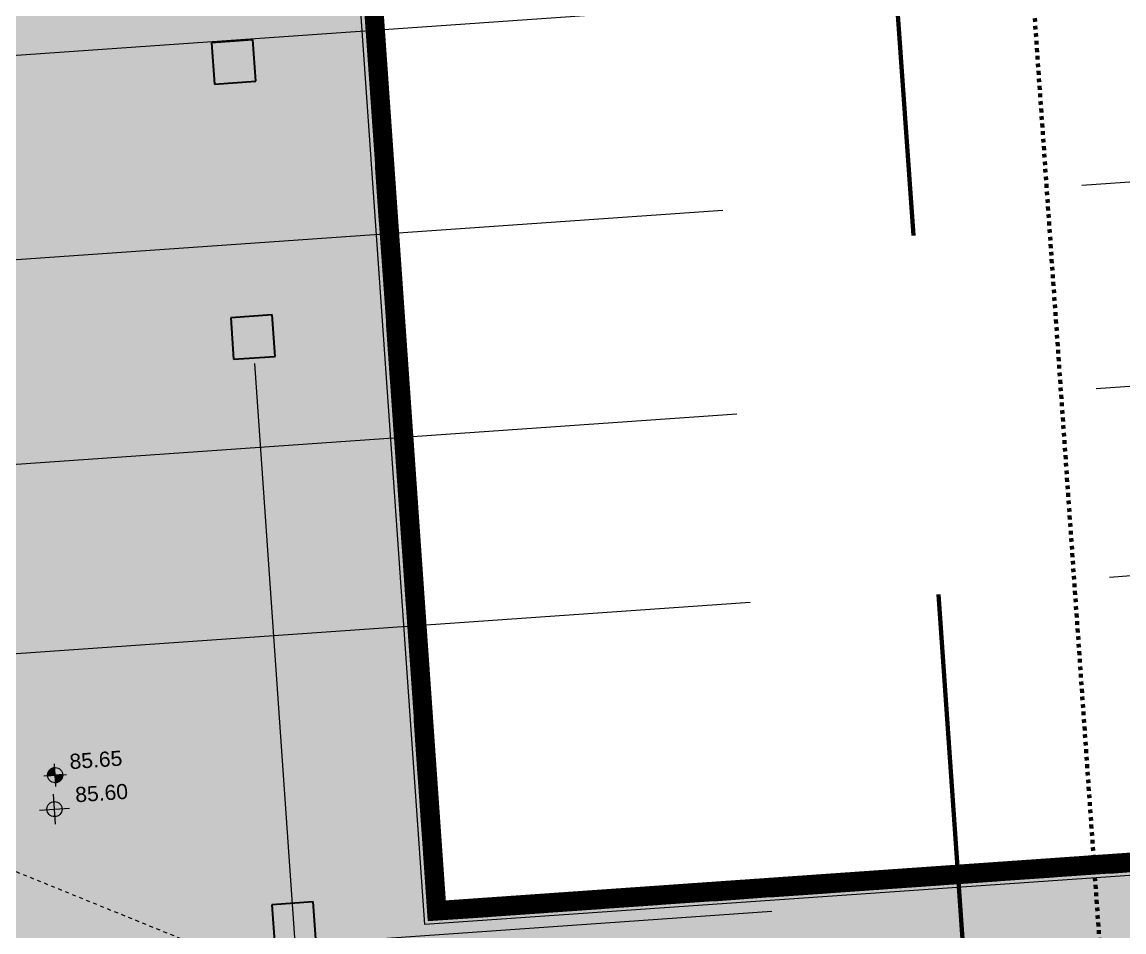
# Model space of a CAD drawing. Header units: millimetres. Extents: x 50357 to 985146, y 723188 to 1803594.
# Drawn here: x 829960.66 to 829989.81, y 817678.12 to 817702.2 of the extents above; entities that cross this region are included whole.
import ezdxf

# ---------------------------------------------------------------- set-up
doc = ezdxf.new("R2010")
doc.units = ezdxf.units.MM
doc.header["$LTSCALE"] = 3
doc.header["$MEASUREMENT"] = 0
for name, pattern in [('Dash', [6.35, 3.175, -3.175]), ('Double dash', [55, 20, -5, 10, -5, 10, -5]), ('Grid Line', [22.225, 12.7, -3.175, 3.175, -3.175]), ('moe', [6, 3, -1, 0, -1, 0, -1])]:
    doc.linetypes.add(name, pattern=pattern)
for name, color, linetype, lineweight in [('A-ANNO-MATC', 214, 'Dash', 140), ('A-ANNO-NOTE', 131, 'Continuous', 13), ('A-GLAZ-CWMG', 51, 'Continuous', 13), ('C-PROP-LINE', 91, 'Double dash', 25), ('G-ANNO-DIMS', 111, 'Continuous', 9), ('S-GRID', 1, 'Continuous', 9)]:
    doc.layers.add(name, color=color, linetype=linetype, lineweight=lineweight)
for name, color, linetype, lineweight, true_color in [('A-FLOR', 7, 'Continuous', 5, 0x6e6e6e), ('A-GENM', 7, 'Continuous', 13, 0x6e6e6e), ('A-WALL', 7, 'Continuous', 13, 0x6e6e6e), ('S-COLS', 7, 'Continuous', 13, 0x6e6e6e)]:
    doc.layers.add(name, color=color, linetype=linetype, lineweight=lineweight, true_color=true_color)
doc.styles.add('Arial_5', font='arial.ttf', dxfattribs={"height": 0.288})

# ---------------------------------------------------------------- blocks, each defined once
blk = doc.blocks.new('DLN_Rectangular Column - STR_Column_1100 x 1100mm-8553966-15_F GBP')
at = {"layer": 'S-COLS'}
blk.add_hatch(color=116, dxfattribs=at).paths.add_polyline_path([(550, -550), (550, 550), (-550, 550), (-550, -550)], flags=0)
at = {"layer": 'S-COLS', "lineweight": 35}
for p, q in [((550, 550), (-550, 550)), ((-550, 550), (-550, -550)), ((550, -550), (550, 550)), ((-550, -550), (550, -550))]:
    blk.add_line(p, q, dxfattribs=at)
blk = doc.blocks.new('Rectangular Mullion - Mullion 100mm x 250mm-6835760-15_F GBP')
at = {"layer": 'A-GLAZ-CWMG'}
blk.add_hatch(color=201, dxfattribs=at).paths.add_polyline_path([(50, -125), (-50, -125), (-50, 125), (50, 125)], flags=0)
for p, q in [((-50, 125), (50, 125)), ((-50, -125), (-50, 125)), ((50, 125), (50, -125)), ((50, -125), (-50, -125))]:
    blk.add_line(p, q, dxfattribs=at)
blk = doc.blocks.new('Rectangular Mullion - Mullion 100mm x 250mm-7860218-15_F GBP')
at = {"layer": 'A-GLAZ-CWMG'}
blk.add_hatch(color=201, dxfattribs=at).paths.add_polyline_path([(-50, -125), (-50, 125), (50, 125), (50, -125)], flags=0)
for p, q in [((-50, 125), (50, 125)), ((-50, -125), (-50, 125)), ((50, 125), (50, -125)), ((50, -125), (-50, -125))]:
    blk.add_line(p, q, dxfattribs=at)
blk = doc.blocks.new('Rectangular Mullion - Mullion 100mm x 250mm-9526385-15_F GBP')
at = {"layer": 'A-GLAZ-CWMG'}
blk.add_hatch(color=201, dxfattribs=at).paths.add_polyline_path([(-50, 125), (50, 125), (50, -125), (-50, -125)], flags=0)
for p, q in [((-50, 125), (50, 125)), ((-50, -125), (-50, 125)), ((50, 125), (50, -125)), ((50, -125), (-50, -125))]:
    blk.add_line(p, q, dxfattribs=at)
blk = doc.blocks.new('Rectangular Mullion - Mullion 250mm x 250mm-7860219-15_F GBP')
at = {"layer": 'A-GLAZ-CWMG'}
blk.add_hatch(color=201, dxfattribs=at).paths.add_polyline_path([(-250, -125), (-250, 125), (0, 125), (0, -125)], flags=0)
for p, q in [((-250, 125), (0, 125)), ((-250, -125), (-250, 125)), ((0, 125), (0, -125)), ((0, -125), (-250, -125))]:
    blk.add_line(p, q, dxfattribs=at)
blk = doc.blocks.new('ARC_Polyline - DLN_Polyline-9985574-15_F GBP')
at = {"layer": 'A-GENM', "linetype": 'moe'}
for p, q in [((-642181, 106294), (-646475, 104947)), ((-646475, 104947), (-664122, 99413)), ((-664122, 99413), (-664250, 99373)), ((-664515, 99290), (-664560, 99276)), ((-664487, 99299), (-664515, 99290)), ((-664425, 99318), (-664487, 99299)), ((-664395, 99328), (-664425, 99318)), ((-664280, 99363), (-664395, 99328)), ((-664250, 99373), (-664280, 99363))]:
    blk.add_line(p, q, dxfattribs=at)
at = {"layer": 'A-GENM'}
for p, q in [((-664560, 99276), (-664515, 99290)), ((-664515, 99290), (-664487, 99299)), ((-664487, 99299), (-664436, 99315))]:
    blk.add_line(p, q, dxfattribs=at)
blk = doc.blocks.new('ARC_Polyline - DLN_Polyline-9985595-15_F GBP')
at = {"layer": 'A-GENM', "linetype": 'moe'}
for p, q in [((-642181, 106294), (-652414, 103085)), ((-652414, 103085), (-652417, 95532))]:
    blk.add_line(p, q, dxfattribs=at)
blk = doc.blocks.new('ARC_Polyline - DLN_Polyline-9985616-15_F GBP')
at = {"layer": 'A-GENM', "linetype": 'moe'}
blk.add_line((-628887, 65681), (-662950, 82390), dxfattribs=at)
blk = doc.blocks.new('Family - ___-6743618-15_F GBP')
at = {"layer": 'C-PROP-LINE', "color": 250, "lineweight": 70}
blk.add_line((-624406, 62806), (-624414, 116498), dxfattribs=at)
blk = doc.blocks.new('Spot Elevations - Non FILL-4mm-481788-15_F GBP')
at = {"layer": 'G-ANNO-DIMS'}
for p, q in [((0, -2), (0, 2)), ((-2, 0), (2, 0))]:
    blk.add_line(p, q, dxfattribs=at)
blk.add_circle((0, 0), 1, dxfattribs=at)
blk = doc.blocks.new('DLN_Slab Level Mark - FFL-2mm_Type-360797-15_F GBP')
at = {"layer": 'A-ANNO-NOTE', "lineweight": 9}
h = blk.add_hatch(color=256, dxfattribs=at)
edge = h.paths.add_edge_path(flags=0)
edge.add_arc((0, 0), 1, 180, 270, ccw=False)
edge.add_line((-1, 0), (0, 0))
edge.add_line((0, 0), (0, -1))
h = blk.add_hatch(color=256, dxfattribs=at)
edge = h.paths.add_edge_path(flags=0)
edge.add_arc((0, 0), 1, 0, 90, ccw=False)
edge.add_line((1, 0), (0, 0))
edge.add_line((0, 0), (0, 1))
for p, q in [((0, 1.5), (0, -1.5)), ((0, 0), (-1, 0)), ((0, 1), (0, 0)), ((0, -1), (0, 0)), ((0, 0), (1, 0)), ((-1.5, 0), (1.5, 0))]:
    blk.add_line(p, q, dxfattribs=at)
blk.add_circle((0, 0), 1, dxfattribs=at)
for start, end in [(180, 270), (360, 90)]:
    blk.add_arc((0, 0), 1, start, end, dxfattribs=at)

msp = doc.modelspace()

# ---------------------------------------------------------------- hatches: boundary and pattern name
at = {"layer": 'A-FLOR'}
h = msp.add_hatch(color=41, dxfattribs=at)
h.paths.add_polyline_path([(830040.4337, 817673.4764), (830040.336, 817674.873), (830000.4185, 817672.0824), (829999.8435, 817680.3074), (829971.3129, 817678.3129), (829969.1259, 817709.5974), (829934.3283, 817716.8527), (829929.1817, 817713.8587), (829929.6379, 817707.3322), (829930.6355, 817707.4019), (829930.7122, 817706.3046), (829929.7146, 817706.2349), (829930.2063, 817699.202), (829935.0498, 817699.5406), (829935.0487, 817699.5556), (829935.0986, 817699.5591), (829935.1077, 817699.4294), (829935.0578, 817699.4259), (829935.0568, 817699.4409), (829935.0016, 817699.437), (829935.296, 817695.2253), (829935.311, 817695.2263), (829935.3144, 817695.1765), (829935.1848, 817695.1674), (829935.1813, 817695.2173), (829935.1962, 817695.2183), (829935.1877, 817695.3399), (829935.091, 817695.3332), (829935.092, 817695.3182), (829935.0421, 817695.3147), (829935.0411, 817695.3297), (829934.1872, 817695.27), (829934.1882, 817695.255), (829934.1383, 817695.2515), (829934.1373, 817695.2665), (829934.0904, 817695.2632), (829934.0989, 817695.1416), (829934.1139, 817695.1427), (829934.1174, 817695.0928), (829934.1024, 817695.0917), (829934.1621, 817694.2378), (829934.1771, 817694.2389), (829934.1805, 817694.189), (829934.1656, 817694.1879), (829934.1689, 817694.1411), (829934.2157, 817694.1443), (829934.2147, 817694.1593), (829934.2646, 817694.1628), (829934.2656, 817694.1478), (829935.1195, 817694.2075), (829935.1185, 817694.2225), (829935.1684, 817694.226), (829935.1694, 817694.211), (829935.2662, 817694.2178), (829935.2629, 817694.2647), (829935.2479, 817694.2636), (829935.2445, 817694.3135), (829935.3741, 817694.3226), (829935.3776, 817694.2727), (829935.3627, 817694.2716), (829936.0895, 817683.875), (829936.1341, 817683.8781), (829936.1331, 817683.8931), (829936.183, 817683.8966), (829936.192, 817683.7669), (829936.1422, 817683.7634), (829936.1411, 817683.7784), (829931.2084, 817683.4335), (829931.2101, 817683.4086), (829931.3099, 817683.4156), (829932.1363, 817671.5944), (829938.0256, 817672.0061), (829937.9559, 817673.0037), (829939.0532, 817673.0804), (829939.123, 817672.0828), (829947.5187, 817672.6698), (829947.9145, 817667.0086), (830037.904, 817673.2995)], flags=0)
h.paths.add_polyline_path([(829948.5071, 817672.6386), (829948.4303, 817673.7359), (829949.5277, 817673.8126), (829949.6044, 817672.7153), (829949.5334, 817672.7104)], flags=0)
h.paths.add_polyline_path([(829960.0788, 817673.4476), (829958.9815, 817673.3709), (829958.9048, 817674.4682), (829960.0021, 817674.5449)], flags=0)
h.paths.add_polyline_path([(829967.3434, 817677.7396), (829967.2667, 817678.837), (829968.364, 817678.9137), (829968.4407, 817677.8163), (829967.8012, 817677.7716)], flags=0)
h.paths.add_polyline_path([(829933.5145, 817675.6387), (829932.4172, 817675.562), (829932.3405, 817676.6593), (829933.4378, 817676.736)], flags=0)
h.paths.add_polyline_path([(829949.3834, 817683.3508), (829944.146, 817682.9847), (829944.0518, 817684.3314), (829937.1447, 817683.8485), (829937.1457, 817683.8336), (829937.0958, 817683.8301), (829937.0868, 817683.9597), (829937.1366, 817683.9632), (829937.1377, 817683.9483), (829937.5858, 817683.9796), (829936.9967, 817692.406), (829936.9818, 817692.405), (829936.9783, 817692.4549), (829937.108, 817692.4639), (829937.1115, 817692.4141), (829937.0965, 817692.413), (829937.0998, 817692.3661), (829939.1198, 817692.5073), (829939.168, 817691.819), (829939.1879, 817691.8204), (829939.1914, 817691.7705), (829939.1715, 817691.7691), (829939.1739, 817691.7342), (829939.1091, 817691.7297), (829939.1101, 817691.7147), (829939.0752, 817691.7123), (829939.1359, 817690.8444), (829939.1708, 817690.8468), (829939.1718, 817690.8319), (829939.2367, 817690.8364), (829939.2391, 817690.8015), (829939.259, 817690.8029), (829939.2625, 817690.753), (829939.2426, 817690.7516), (829939.2837, 817690.1631), (829939.3506, 817690.1677), (829939.3495, 817690.1827), (829939.3994, 817690.1862), (829939.4085, 817690.0565), (829939.3586, 817690.053), (829939.357, 817690.0679), (829939.2907, 817690.0633), (829939.3779, 817688.8163), (829939.5794, 817688.8304), (829939.5783, 817688.8454), (829939.6282, 817688.8489), (829939.6373, 817688.7192), (829939.5874, 817688.7157), (829939.5864, 817688.7307), (829939.2851, 817688.7096), (829939.2458, 817689.2583), (829937.3264, 817689.1241), (829937.4764, 817686.9793), (829940.7434, 817687.2077), (829940.6318, 817688.8038), (829940.54, 817688.7973), (829940.5411, 817688.7824), (829940.4912, 817688.7789), (829940.4821, 817688.9086), (829940.532, 817688.9121), (829940.5331, 817688.8971), (829941.5326, 817688.967), (829941.5319, 817688.977), (829942.2103, 817689.0244), (829942.211, 817689.0144), (829944.5652, 817689.179), (829944.5529, 817689.3556), (829944.5379, 817689.3545), (829944.5344, 817689.4044), (829944.6641, 817689.4135), (829944.6676, 817689.3636), (829944.6526, 817689.3625), (829944.6719, 817689.0862), (829943.1257, 817688.9781), (829943.2373, 817687.382), (829943.9354, 817687.4308), (829943.9509, 817687.2094), (829943.9658, 817687.2104), (829943.9693, 817687.1605), (829943.8396, 817687.1515), (829943.8361, 817687.2013), (829943.8511, 817687.2024), (829943.8426, 817687.3241), (829941.8977, 817687.1881), (829942.079, 817684.5944), (829943.3263, 817684.6816), (829943.2322, 817686.0284), (829943.9298, 817686.0771), (829943.9213, 817686.1988), (829943.9063, 817686.1978), (829943.9028, 817686.2477), (829944.0325, 817686.2567), (829944.036, 817686.2068), (829944.021, 817686.2058), (829944.1453, 817684.4382), (829944.1922, 817684.4414), (829944.1912, 817684.4564), (829944.241, 817684.4599), (829944.2501, 817684.3302), (829944.2002, 817684.3267), (829944.1992, 817684.3417), (829944.1516, 817684.3384), (829944.2395, 817683.0914), (829949.3764, 817683.4506), (829949.3731, 817683.4974), (829949.3582, 817683.4964), (829949.3547, 817683.5463), (829949.4844, 817683.5553), (829949.4879, 817683.5055), (829949.4729, 817683.5044), (829949.4831, 817683.3578)], flags=0)
h.paths.add_polyline_path([(829949.4212, 817684.4591), (829949.2915, 817684.4501), (829949.288, 817684.4999), (829949.303, 817684.501), (829949.2892, 817684.6975), (829945.2027, 817684.4118), (829945.2038, 817684.3969), (829945.1539, 817684.3934), (829945.1448, 817684.5231), (829945.1947, 817684.5266), (829945.1958, 817684.5116), (829946.2347, 817684.5842), (829946.1665, 817685.5594), (829946.1466, 817685.558), (829946.1431, 817685.6078), (829946.1631, 817685.6092), (829946.1641, 817685.5943), (829946.2639, 817685.6012), (829946.2011, 817686.499), (829946.1013, 817686.4921), (829946.1004, 817686.477), (829946.0824, 817686.4757), (829946.0789, 817686.5256), (829946.0989, 817686.527), (829945.9939, 817688.0283), (829945.974, 817688.0269), (829945.9705, 817688.0768), (829945.9905, 817688.0782), (829945.9915, 817688.0632), (829946.0913, 817688.0702), (829946.0285, 817688.968), (829945.9287, 817688.9611), (829945.9278, 817688.9459), (829945.9098, 817688.9447), (829945.9063, 817688.9946), (829945.9263, 817688.996), (829945.8198, 817690.5197), (829945.6681, 817690.5091), (829945.6692, 817690.4942), (829945.6193, 817690.4907), (829945.6183, 817690.5057), (829944.7643, 817690.446), (829944.7654, 817690.431), (829944.7155, 817690.4275), (829944.7145, 817690.4425), (829944.5778, 817690.4329), (829944.5825, 817690.3661), (829944.5974, 817690.3671), (829944.6009, 817690.3172), (829944.4712, 817690.3082), (829944.4678, 817690.3581), (829944.4827, 817690.3591), (829944.478, 817690.4259), (829940.3611, 817690.1381), (829940.3621, 817690.1232), (829940.3123, 817690.1197), (829940.3032, 817690.2494), (829940.3531, 817690.2529), (829940.3541, 817690.2379), (829940.8798, 817690.2746), (829940.7946, 817691.4937), (829940.7797, 817691.4926), (829940.7762, 817691.5425), (829940.89, 817691.5505), (829940.8302, 817692.4044), (829940.7165, 817692.3964), (829940.713, 817692.4463), (829940.7279, 817692.4473), (829940.716, 817692.6189), (829951.3899, 817693.3651), (829951.3605, 817693.7861), (829951.3455, 817693.785), (829951.342, 817693.8349), (829951.4717, 817693.844), (829951.4752, 817693.7941), (829951.4602, 817693.7931), (829951.5566, 817692.4144), (829951.5766, 817692.4158), (829951.58, 817692.3659), (829951.5601, 817692.3646), (829951.559, 817692.3795), (829951.4593, 817692.3725), (829951.5221, 817691.4747), (829951.6218, 817691.4817), (829951.6226, 817691.4968), (829951.6407, 817691.4981), (829951.6442, 817691.4482), (829951.6243, 817691.4468), (829951.7435, 817689.741), (829951.7635, 817689.7424), (829951.7669, 817689.6925), (829951.747, 817689.6911), (829951.7459, 817689.706), (829951.6462, 817689.6991), (829951.7089, 817688.8013), (829951.8087, 817688.8082), (829951.8077, 817688.8232), (829951.8276, 817688.8246), (829951.8311, 817688.7747), (829951.8111, 817688.7733), (829951.8872, 817687.686), (829952.3508, 817687.7184), (829952.3494, 817687.7383), (829952.3993, 817687.7418), (829952.4007, 817687.7219), (829952.4506, 817687.7253), (829952.453, 817687.6904), (829952.4381, 817687.6894), (829952.4426, 817687.6245), (829952.4077, 817687.6221), (829952.4091, 817687.6022), (829952.3592, 817687.5987), (829952.3578, 817687.6186), (829949.2007, 817687.3979), (829949.4027, 817684.508), (829949.4177, 817684.509), (829949.4191, 817684.4891)], flags=0)
h.paths.add_polyline_path([(829934.772, 817684.0836), (829935.9688, 817684.1673), (829935.2732, 817694.118), (829935.1764, 817694.1112), (829935.1774, 817694.0963), (829935.1276, 817694.0928), (829935.1265, 817694.1078), (829934.2726, 817694.0481), (829934.2736, 817694.0331), (829934.2238, 817694.0296), (829934.2227, 817694.0446), (829930.5846, 817693.7902), (829931.0362, 817687.331), (829931.3354, 817687.3519), (829931.5795, 817683.8604)], flags=0)
h.paths.add_polyline_path([(829948.9571, 817685.0753), (829948.9621, 817685.0756), (829948.4042, 817693.0561), (829944.4139, 817692.7772), (829944.4739, 817691.9193), (829944.4839, 817691.92), (829944.5313, 817691.2416), (829944.5213, 817691.2409), (829944.5708, 817690.5327), (829944.7075, 817690.5422), (829944.7064, 817690.5572), (829944.7563, 817690.5607), (829944.7574, 817690.5457), (829945.6113, 817690.6054), (829945.6102, 817690.6204), (829945.6601, 817690.6239), (829945.6612, 817690.6089), (829945.9126, 817690.6265), (829945.9701, 817689.8035), (829948.6136, 817689.9883), (829948.9567, 817685.0803)], flags=0)
h.paths.add_polyline_path([(829943.4261, 817684.6886), (829944.0239, 817684.7304), (829943.9367, 817685.9774), (829943.3389, 817685.9356), (829943.3757, 817685.4099)], flags=0)
h.paths.add_polyline_path([(829954.6237, 817687.757), (829954.5738, 817687.7535), (829954.5724, 817687.7734), (829954.5375, 817687.771), (829954.5329, 817687.8358), (829954.518, 817687.8348), (829954.5155, 817687.8697), (829954.5654, 817687.8732), (829954.564, 817687.8931), (829954.6139, 817687.8966), (829954.6153, 817687.8767), (829955.0794, 817687.9091), (829955.0034, 817688.9965), (829954.9834, 817688.9951), (829954.9799, 817689.045), (829954.9999, 817689.0464), (829955.0009, 817689.0314), (829955.1007, 817689.0384), (829955.0379, 817689.9362), (829954.9382, 817689.9292), (829954.9392, 817689.9142), (829954.9192, 817689.9128), (829954.9158, 817689.9627), (829954.9357, 817689.9641), (829954.822, 817691.5901), (829954.8021, 817691.5888), (829954.7986, 817691.6386), (829954.8186, 817691.64), (829954.8196, 817691.6251), (829954.9194, 817691.632), (829954.8566, 817692.5298), (829954.7568, 817692.5229), (829954.7579, 817692.5079), (829954.7379, 817692.5065), (829954.7344, 817692.5564), (829954.7544, 817692.5578), (829954.6819, 817693.5952), (829957.6746, 817693.8045), (829957.6441, 817694.2404), (829957.6291, 817694.2393), (829957.6256, 817694.2892), (829957.7553, 817694.2983), (829957.7588, 817694.2484), (829957.7438, 817694.2474), (829958.1788, 817688.0256), (829954.6223, 817687.7769)], flags=0)
h.paths.add_polyline_path([(829940.8431, 817687.2146), (829943.1375, 817687.375), (829943.026, 817688.9711), (829942.2179, 817688.9146), (829942.2186, 817688.9047), (829941.5403, 817688.8573), (829941.5396, 817688.8672), (829940.7316, 817688.8107), (829940.8202, 817687.5425)], flags=0)
h.paths.add_polyline_path([(829937.3194, 817689.2238), (829939.2398, 817689.3581), (829939.197, 817689.9565), (829939.0682, 817689.9475), (829939.0689, 817689.9375), (829938.3906, 817689.8901), (829938.3899, 817689.9001), (829937.2776, 817689.8223)], flags=0)
h.paths.add_polyline_path([(829939.19, 817690.0563), (829939.1909, 817690.0563), (829939.1864, 817690.1076)], flags=0)
h.paths.add_polyline_path([(829943.7728, 817690.4769), (829943.615, 817692.7213), (829943.615, 817692.7211), (829943.7719, 817690.4768)], flags=0)
h.paths.add_polyline_path([(829944.4611, 817690.525), (829944.4711, 817690.5257), (829944.4216, 817691.234), (829944.4116, 817691.2333), (829944.3642, 817691.9116), (829944.3741, 817691.9123), (829944.3142, 817692.7702), (829943.7156, 817692.7284), (829943.8725, 817690.4839)], flags=0)
h.paths.add_polyline_path([(829966.2573, 817693.2767), (829966.1806, 817694.374), (829967.2779, 817694.4507), (829967.3543, 817693.3534), (829966.7151, 817693.3087)], flags=0)
h.paths.add_polyline_path([(829939.0673, 817691.812), (829939.0682, 817691.812), (829939.0262, 817692.4005), (829939.0262, 817692.4003), (829939.0673, 817691.812)], flags=0)
h.paths.add_polyline_path([(829958.1146, 817693.3687), (829958.1146, 817693.3687), (829958.1125, 817693.3992)], flags=0)
h.paths.add_polyline_path([(829957.8884, 817693.3529), (829957.8884, 817693.3529), (829957.9819, 817693.3594)], flags=0)
h.paths.add_polyline_path([(829958.1109, 817693.4267), (829958.1109, 817693.4267), (829958.1092, 817693.4513)], flags=0)
h.paths.add_polyline_path([(829942.6183, 817692.6514), (829942.6183, 817692.6517), (829942.5081, 817692.6437)], flags=0)
h.paths.add_polyline_path([(829937.0298, 817693.3667), (829936.9151, 817693.3587), (829936.9116, 817693.4085), (829936.9266, 817693.4096), (829936.4979, 817699.5416), (829936.0603, 817699.511), (829936.0614, 817699.4961), (829936.0115, 817699.4926), (829936.0024, 817699.6223), (829936.0523, 817699.6257), (829936.0533, 817699.6108), (829946.7878, 817700.3612), (829946.7868, 817700.3762), (829946.8366, 817700.3797), (829946.8457, 817700.25), (829946.7958, 817700.2465), (829946.7948, 817700.2615), (829946.6481, 817700.2512), (829946.9685, 817695.6684), (829946.9835, 817695.6694), (829946.987, 817695.6195), (829946.8573, 817695.6105), (829946.8538, 817695.6604), (829946.8688, 817695.6614), (829946.5482, 817700.2442), (829943.6056, 817700.0385), (829943.6928, 817698.7912), (829944.859, 817698.8747), (829944.8543, 817698.9526), (829945.113, 817698.97), (829945.1185, 817698.8909), (829946.2862, 817698.9725), (829946.199, 817700.2198), (829946.5482, 817700.2442), (829946.8393, 817696.0794), (829946.4904, 817696.055), (829946.5898, 817694.6335), (829946.9239, 817694.6568), (829946.9205, 817694.7067), (829947.0501, 817694.7158), (829947.0536, 817694.6659), (829947.2851, 817694.6821), (829947.284, 817694.697), (829947.3339, 817694.7005), (829947.343, 817694.5708), (829947.2931, 817694.5673), (829947.292, 817694.5823), (829940.5116, 817694.1083), (829940.4988, 817694.2798), (829940.4846, 817694.2788), (829940.4811, 817694.3287), (829940.595, 817694.3367), (829940.5353, 817695.1906), (829940.4214, 817695.1826), (829940.418, 817695.2325), (829940.4329, 817695.2335), (829940.3974, 817695.7293), (829938.9019, 817695.6247), (829938.9436, 817695.0292), (829938.9585, 817695.0302), (829938.962, 817694.9804), (829938.8464, 817694.9723), (829938.907, 817694.1184), (829939.0217, 817694.1264), (829939.0252, 817694.0766), (829939.0102, 817694.0755), (829939.0152, 817694.0037), (829936.9952, 817693.8625), (829937.0263, 817693.4166), (829937.0413, 817693.4176), (829937.0448, 817693.3677)], flags=0)
h.paths.add_polyline_path([(829951.2788, 817694.7387), (829951.2754, 817694.7886), (829951.2903, 817694.7896), (829951.2853, 817694.8615), (829948.2956, 817694.6525), (829948.2966, 817694.6375), (829948.2468, 817694.634), (829948.2377, 817694.7637), (829948.2846, 817694.767), (829947.8951, 817700.3384), (829947.7983, 817700.3316), (829947.7994, 817700.3166), (829947.7495, 817700.3132), (829947.7404, 817700.4428), (829947.7903, 817700.4463), (829947.7914, 817700.4314), (829951.4442, 817700.6867), (829951.4428, 817700.7067), (829951.4927, 817700.7102), (829951.4941, 817700.6902), (829951.529, 817700.6927), (829951.5336, 817700.6278), (829951.5485, 817700.6289), (829951.551, 817700.5939), (829951.5011, 817700.5905), (829951.5025, 817700.5705), (829951.4526, 817700.567), (829951.4512, 817700.587), (829950.9875, 817700.5546), (829951.0688, 817699.3924), (829951.0887, 817699.3938), (829951.0922, 817699.3439), (829951.0723, 817699.3425), (829951.0712, 817699.3575), (829950.9715, 817699.3505), (829951.0342, 817698.4527), (829951.134, 817698.4597), (829951.133, 817698.4746), (829951.1529, 817698.476), (829951.1564, 817698.4261), (829951.1364, 817698.4248), (829951.2536, 817696.7488), (829951.2735, 817696.7502), (829951.277, 817696.7004), (829951.2571, 817696.699), (829951.256, 817696.7139), (829951.1563, 817696.707), (829951.219, 817695.8091), (829951.3188, 817695.8161), (829951.3178, 817695.8311), (829951.3377, 817695.8325), (829951.3412, 817695.7826), (829951.3212, 817695.7812), (829951.3901, 817694.7966), (829951.405, 817694.7977), (829951.4085, 817694.7478), (829951.2938, 817694.7398)], flags=0)
h.paths.add_polyline_path([(829957.5774, 817695.1941), (829957.5625, 817695.193), (829957.559, 817695.2429), (829957.5739, 817695.2439), (829957.57, 817695.3008), (829954.5773, 817695.0916), (829954.5135, 817696.0044), (829954.4935, 817696.003), (829954.49, 817696.0528), (829954.51, 817696.0542), (829954.511, 817696.0393), (829954.6108, 817696.0463), (829954.548, 817696.9441), (829954.4482, 817696.9371), (829954.4475, 817696.922), (829954.4293, 817696.9207), (829954.4259, 817696.9706), (829954.4458, 817696.972), (829954.3199, 817698.7726), (829954.3, 817698.7712), (829954.2965, 817698.8211), (829954.3164, 817698.8225), (829954.3175, 817698.8075), (829954.4172, 817698.8145), (829954.3545, 817699.7123), (829954.2547, 817699.7053), (829954.2558, 817699.6904), (829954.2358, 817699.689), (829954.2323, 817699.7389), (829954.2523, 817699.7402), (829954.1798, 817700.7777), (829953.7157, 817700.7453), (829953.7171, 817700.7253), (829953.6672, 817700.7218), (829953.6658, 817700.7418), (829953.6159, 817700.7383), (829953.6135, 817700.7732), (829953.6284, 817700.7743), (829953.6239, 817700.8391), (829953.6588, 817700.8415), (829953.6574, 817700.8615), (829953.7073, 817700.865), (829953.7087, 817700.845), (829957.2652, 817701.0937), (829957.6737, 817695.2509), (829957.6887, 817695.252), (829957.6921, 817695.2021), (829957.6772, 817695.201)], flags=0)
h.paths.add_polyline_path([(829937.6665, 817694.0096), (829937.7862, 817694.018), (829937.7026, 817695.2151), (829937.2038, 817695.1802), (829937.2875, 817693.9831), (829937.5702, 817694.0029)], flags=0)
h.paths.add_polyline_path([(829941.7507, 817694.2952), (829941.7516, 817694.2952), (829941.7438, 817694.3946)], flags=0)
h.paths.add_polyline_path([(829930.5776, 817693.89), (829934.0691, 817694.1341), (829934.0658, 817694.181), (829934.0509, 817694.1799), (829934.0474, 817694.2298), (829934.0623, 817694.2308), (829934.0026, 817695.0848), (829933.9877, 817695.0837), (829933.9842, 817695.1336), (829933.9992, 817695.1346), (829933.9907, 817695.2562), (829932.7437, 817695.1691), (829932.4787, 817698.9599), (829930.5334, 817698.8239), (829930.6816, 817696.704), (829930.3824, 817696.6831)], flags=0)
h.paths.add_polyline_path([(829935.1422, 817695.437), (829935.1808, 817695.4397), (829934.9227, 817699.1308), (829932.5784, 817698.9669), (829932.8365, 817695.2758), (829934.1303, 817695.3662), (829934.1293, 817695.3812), (829934.1792, 817695.3847), (829934.1802, 817695.3697), (829935.0341, 817695.4294), (829935.0331, 817695.4444), (829935.083, 817695.4479), (829935.084, 817695.4329)], flags=0)
h.paths.add_polyline_path([(829940.3894, 817695.844), (829940.3902, 817695.8441), (829940.366, 817696.1786)], flags=0)
h.paths.add_polyline_path([(829940.4213, 817696.8336), (829941.0199, 817696.8755), (829940.952, 817697.8466), (829940.942, 817697.8459), (829940.8946, 817698.5242), (829940.9045, 817698.5249), (829940.8333, 817699.544), (829940.2348, 817699.5021), (829940.3972, 817697.1789)], flags=0)
h.paths.add_polyline_path([(829944.8991, 817698.8755), (829945.0786, 817698.8886), (829945.0758, 817698.928), (829944.8963, 817698.9154), (829944.8987, 817698.8805)], flags=0)
h.paths.add_polyline_path([(829940.1976, 817698.5873), (829940.1985, 817698.5874), (829940.1785, 817698.861)], flags=0)
h.paths.add_polyline_path([(829965.7479, 817700.5589), (829965.6712, 817701.6562), (829966.7685, 817701.733), (829966.8452, 817700.6356), (829966.206, 817700.5909)], flags=0)
h.paths.add_polyline_path([(829940.1527, 817699.2301), (829940.1535, 817699.2302), (829940.135, 817699.4833)], flags=0)
h.paths.add_polyline_path([(829956.1066, 817708.2259), (829955.0297, 817708.4504), (829955.2542, 817709.5272), (829956.3311, 817709.3027), (829956.2042, 817708.694)], flags=0)
h.paths.add_polyline_path([(829944.368, 817710.6734), (829943.2911, 817710.8979), (829943.5157, 817711.9747), (829944.5925, 817711.7502)], flags=0)
h.paths.add_polyline_path([(829935.3501, 817711.9418), (829934.2528, 817711.8651), (829934.1761, 817712.9624), (829935.2734, 817713.0391)], flags=0)
at = {"layer": 'A-WALL'}
for color, points in [(41, [(829971.4057, 817678.4196), (829969.2276, 817709.5761), (829969.1259, 817709.5974), (829971.3059, 817678.4126)]), (121, [(829969.9208, 817701.4521), (829969.8232, 817702.8487), (829969.6985, 817702.84), (829969.7961, 817701.4434)]), (131, [(829970.0455, 817701.4608), (829969.9479, 817702.8574), (829969.8232, 817702.8487), (829969.9208, 817701.4521)]), (121, [(829970.0254, 817699.9558), (829969.9278, 817701.3524), (829969.8031, 817701.3436), (829969.9007, 817699.947)]), (131, [(829970.1501, 817699.9645), (829970.0525, 817701.3611), (829969.9278, 817701.3524), (829970.0254, 817699.9558)]), (121, [(829970.13, 817698.4594), (829970.0324, 817699.856), (829969.9077, 817699.8473), (829970.0054, 817698.4507)]), (131, [(829970.2547, 817698.4681), (829970.1571, 817699.8647), (829970.0324, 817699.856), (829970.13, 817698.4594)]), (121, [(829970.2347, 817696.9631), (829970.137, 817698.3597), (829970.0123, 817698.3509), (829970.11, 817696.9543)]), (131, [(829970.3594, 817696.9718), (829970.2617, 817698.3684), (829970.137, 817698.3597), (829970.2347, 817696.9631)]), (121, [(829970.3954, 817694.6639), (829970.2416, 817696.8633), (829970.1169, 817696.8546), (829970.2707, 817694.6552)]), (131, [(829970.5201, 817694.6726), (829970.3663, 817696.872), (829970.2416, 817696.8633), (829970.3954, 817694.6639)]), (121, [(829970.4212, 817694.2946), (829970.3954, 817694.6639), (829970.2707, 817694.6552), (829970.2965, 817694.2859)]), (131, [(829970.5459, 817694.3033), (829970.5201, 817694.6726), (829970.3954, 817694.6639), (829970.4212, 817694.2946)]), (121, [(829970.5258, 817692.7982), (829970.4282, 817694.1948), (829970.3035, 817694.1861), (829970.4011, 817692.7895)]), (131, [(829970.6505, 817692.8069), (829970.5529, 817694.2035), (829970.4282, 817694.1948), (829970.5258, 817692.7982)]), (121, [(829970.6304, 817691.3019), (829970.5328, 817692.6985), (829970.4081, 817692.6898), (829970.5057, 817691.2932)]), (131, [(829970.7551, 817691.3106), (829970.6575, 817692.7072), (829970.5328, 817692.6985), (829970.6304, 817691.3019)]), (121, [(829970.735, 817689.8055), (829970.6374, 817691.2021), (829970.5127, 817691.1934), (829970.6103, 817689.7968)]), (131, [(829970.8597, 817689.8143), (829970.7621, 817691.2108), (829970.6374, 817691.2021), (829970.735, 817689.8055)]), (121, [(829970.8396, 817688.3092), (829970.742, 817689.7058), (829970.6173, 817689.6971), (829970.7149, 817688.3005)]), (131, [(829970.9643, 817688.3179), (829970.8667, 817689.7145), (829970.742, 817689.7058), (829970.8396, 817688.3092)]), (121, [(829970.9442, 817686.8128), (829970.8466, 817688.2094), (829970.7219, 817688.2007), (829970.8195, 817686.8041)]), (131, [(829971.0689, 817686.8216), (829970.9713, 817688.2181), (829970.8466, 817688.2094), (829970.9442, 817686.8128)]), (121, [(829971.0488, 817685.3165), (829970.9512, 817686.7131), (829970.8265, 817686.7044), (829970.9241, 817685.3078)]), (131, [(829971.1735, 817685.3252), (829971.0759, 817686.7218), (829970.9512, 817686.7131), (829971.0488, 817685.3165)]), (121, [(829971.1534, 817683.8201), (829971.0558, 817685.2167), (829970.9311, 817685.208), (829971.0288, 817683.8114)]), (131, [(829971.2781, 817683.8289), (829971.1805, 817685.2255), (829971.0558, 817685.2167), (829971.1534, 817683.8201)]), (131, [(829971.3827, 817682.3325), (829971.2851, 817683.7291), (829971.1604, 817683.7204), (829971.2581, 817682.3238)]), (121, [(829971.2581, 817682.3238), (829971.1604, 817683.7204), (829971.0357, 817683.7117), (829971.1334, 817682.3151)]), (121, [(829971.3627, 817680.8274), (829971.265, 817682.224), (829971.1403, 817682.2153), (829971.238, 817680.8187)]), (131, [(829971.4874, 817680.8362), (829971.3897, 817682.2328), (829971.265, 817682.224), (829971.3627, 817680.8274)]), (121, [(829971.5129, 817678.6777), (829971.3696, 817680.7277), (829971.2449, 817680.719), (829971.3882, 817678.669)]), (131, [(829971.6376, 817678.6864), (829971.4943, 817680.7364), (829971.3696, 817680.7277), (829971.5129, 817678.6777)]), (41, [(829999.9432, 817680.3143), (829999.9363, 817680.4141), (829971.3059, 817678.4126), (829971.3129, 817678.3129), (829995.5774, 817680.0091)]), (131, [(829990.9245, 817679.9094), (829990.9158, 817680.0341), (829989.5192, 817679.9365), (829989.5279, 817679.8118)]), (131, [(829985.0389, 817679.498), (829986.4355, 817679.5956), (829986.4268, 817679.7203), (829985.0302, 817679.6226)]), (131, [(829987.9318, 817679.7002), (829987.9231, 817679.8249), (829986.5265, 817679.7273), (829986.5352, 817679.6026)]), (121, [(829987.9405, 817679.5755), (829987.9318, 817679.7002), (829986.5352, 817679.6026), (829986.5439, 817679.4779)]), (131, [(829989.4282, 817679.8048), (829989.4195, 817679.9295), (829988.0229, 817679.8319), (829988.0316, 817679.7072)]), (121, [(829989.4369, 817679.6801), (829989.4282, 817679.8048), (829988.0316, 817679.7072), (829988.0403, 817679.5825)]), (121, [(829990.9332, 817679.7847), (829990.9245, 817679.9094), (829989.5279, 817679.8118), (829989.5366, 817679.6871)]), (131, [(829981.9464, 817679.2818), (829981.9377, 817679.4065), (829980.5411, 817679.3088), (829980.5498, 817679.1841)]), (131, [(829983.4428, 817679.3864), (829983.4341, 817679.5111), (829982.0375, 817679.4134), (829982.0462, 817679.2887)]), (121, [(829983.4515, 817679.2617), (829983.4428, 817679.3864), (829982.0462, 817679.2887), (829982.0549, 817679.164)]), (131, [(829984.9391, 817679.491), (829984.9304, 817679.6157), (829983.5338, 817679.518), (829983.5425, 817679.3933)]), (121, [(829984.9478, 817679.3663), (829984.9391, 817679.491), (829983.5425, 817679.3933), (829983.5513, 817679.2687)]), (121, [(829986.4442, 817679.4709), (829986.4355, 817679.5956), (829985.0389, 817679.498), (829985.0476, 817679.3733), (829986.3048, 817679.4611)]), (131, [(829976.0608, 817678.8703), (829977.4574, 817678.9679), (829977.4487, 817679.0926), (829976.0521, 817678.995)]), (131, [(829978.9537, 817679.0726), (829978.945, 817679.1973), (829977.5484, 817679.0996), (829977.5571, 817678.9749)]), (121, [(829978.9625, 817678.9479), (829978.9537, 817679.0726), (829977.5571, 817678.9749), (829977.5659, 817678.8502)]), (131, [(829980.4501, 817679.1772), (829980.4414, 817679.3019), (829979.0448, 817679.2042), (829979.0535, 817679.0795)]), (121, [(829980.4588, 817679.0525), (829980.4501, 817679.1772), (829979.0535, 817679.0795), (829979.0622, 817678.9548)]), (121, [(829981.9551, 817679.1571), (829981.9464, 817679.2818), (829980.5498, 817679.1841), (829980.5586, 817679.0594)]), (131, [(829972.9683, 817678.6541), (829972.9596, 817678.7788), (829971.6376, 817678.6864), (829971.6464, 817678.5617)]), (131, [(829974.4647, 817678.7587), (829974.456, 817678.8834), (829973.0594, 817678.7858), (829973.0681, 817678.6611)]), (131, [(829975.961, 817678.8633), (829975.9523, 817678.988), (829974.5557, 817678.8904), (829974.5644, 817678.7657)]), (121, [(829975.9698, 817678.7386), (829975.961, 817678.8633), (829974.5644, 817678.7657), (829974.5732, 817678.641)]), (121, [(829977.4661, 817678.8433), (829977.4574, 817678.9679), (829976.0608, 817678.8703), (829976.0695, 817678.7456), (829977.0393, 817678.8134)]), (121, [(829972.9771, 817678.5294), (829972.9683, 817678.6541), (829971.6464, 817678.5617), (829971.6551, 817678.437)]), (121, [(829974.4734, 817678.634), (829974.4647, 817678.7587), (829973.0681, 817678.6611), (829973.0768, 817678.5364)])]:
    msp.add_hatch(color=color, dxfattribs=at).paths.add_polyline_path(points, flags=0)

# ---------------------------------------------------------------- linework, layer by layer
at = {"const_width": 0.5}
msp.add_lwpolyline([(829934.2684, 817717.2227), (829969.4566, 817709.8859), (829971.6376, 817678.6864), (829999.5697, 817680.6391), (829997.8747, 817704.8849), (830038.3908, 817707.7173), (830040.8072, 817673.1516), (829932.2073, 817665.5597), (829928.8173, 817714.0517)], close=True, dxfattribs=at)
at = {"layer": 'A-ANNO-MATC'}
msp.add_line((829982.245, 817725.0555), (829986.6888, 817661.4897), dxfattribs=at)
at = {"layer": 'A-WALL'}
for p, q in [((829971.3129, 817678.3129), (829969.1259, 817709.5974)), ((829969.6985, 817702.84), (829970.0054, 817698.4507)), ((829969.8232, 817702.8487), (829969.9208, 817701.4521)), ((829970.0455, 817701.4608), (829969.9479, 817702.8574)), ((829969.7961, 817701.4434), (829970.0455, 817701.4608)), ((829970.0525, 817701.3611), (829969.8031, 817701.3436)), ((829969.9278, 817701.3524), (829970.0254, 817699.9558)), ((829970.1501, 817699.9645), (829970.0525, 817701.3611)), ((829969.9007, 817699.947), (829970.1501, 817699.9645)), ((829970.1571, 817699.8647), (829969.9077, 817699.8473)), ((829970.0324, 817699.856), (829970.13, 817698.4594)), ((829970.2547, 817698.4681), (829970.1571, 817699.8647)), ((829970.0054, 817698.4507), (829970.2547, 817698.4681)), ((829970.2617, 817698.3684), (829970.0123, 817698.3509)), ((829970.0123, 817698.3509), (829970.11, 817696.9543)), ((829970.137, 817698.3597), (829970.2347, 817696.9631)), ((829970.3594, 817696.9718), (829970.2617, 817698.3684)), ((829970.11, 817696.9543), (829970.3594, 817696.9718)), ((829970.3663, 817696.872), (829970.1169, 817696.8546)), ((829970.1169, 817696.8546), (829970.2965, 817694.2859)), ((829970.2416, 817696.8633), (829970.3954, 817694.6639)), ((829970.5459, 817694.3033), (829970.3663, 817696.872)), ((829970.3954, 817694.6639), (829970.4212, 817694.2946)), ((829970.2965, 817694.2859), (829970.5459, 817694.3033)), ((829970.5529, 817694.2035), (829970.3035, 817694.1861)), ((829970.3035, 817694.1861), (829970.4011, 817692.7895)), ((829970.4282, 817694.1948), (829970.5258, 817692.7982)), ((829970.6505, 817692.8069), (829970.5529, 817694.2035)), ((829970.4011, 817692.7895), (829970.6505, 817692.8069)), ((829970.6575, 817692.7072), (829970.4081, 817692.6898)), ((829970.4081, 817692.6898), (829970.5057, 817691.2932)), ((829970.5328, 817692.6985), (829970.6304, 817691.3019)), ((829970.7551, 817691.3106), (829970.6575, 817692.7072)), ((829970.5057, 817691.2932), (829970.7551, 817691.3106)), ((829970.7621, 817691.2108), (829970.5127, 817691.1934)), ((829970.5127, 817691.1934), (829970.7149, 817688.3005)), ((829970.6374, 817691.2021), (829970.735, 817689.8055)), ((829970.8597, 817689.8143), (829970.7621, 817691.2108)), ((829970.6103, 817689.7968), (829970.8597, 817689.8143)), ((829970.8667, 817689.7145), (829970.6173, 817689.6971)), ((829970.742, 817689.7058), (829970.8396, 817688.3092)), ((829970.9643, 817688.3179), (829970.8667, 817689.7145)), ((829970.7149, 817688.3005), (829970.9643, 817688.3179)), ((829970.9713, 817688.2181), (829970.7219, 817688.2007)), ((829970.7219, 817688.2007), (829970.8195, 817686.8041)), ((829970.8466, 817688.2094), (829970.9442, 817686.8128)), ((829971.0689, 817686.8216), (829970.9713, 817688.2181)), ((829970.8195, 817686.8041), (829971.0689, 817686.8216)), ((829971.0759, 817686.7218), (829970.8265, 817686.7044)), ((829970.8265, 817686.7044), (829970.9241, 817685.3078)), ((829970.9512, 817686.7131), (829971.0488, 817685.3165)), ((829971.1735, 817685.3252), (829971.0759, 817686.7218)), ((829970.9241, 817685.3078), (829971.1735, 817685.3252)), ((829971.1805, 817685.2255), (829970.9311, 817685.208)), ((829970.9311, 817685.208), (829971.0288, 817683.8114)), ((829971.0558, 817685.2167), (829971.1534, 817683.8201)), ((829971.2781, 817683.8289), (829971.1805, 817685.2255)), ((829971.0288, 817683.8114), (829971.2781, 817683.8289)), ((829971.2851, 817683.7291), (829971.0357, 817683.7117)), ((829971.3827, 817682.3325), (829971.2851, 817683.7291)), ((829971.0357, 817683.7117), (829971.1334, 817682.3151)), ((829971.1604, 817683.7204), (829971.2581, 817682.3238)), ((829971.1334, 817682.3151), (829971.3827, 817682.3325)), ((829971.3897, 817682.2328), (829971.1403, 817682.2153)), ((829971.1403, 817682.2153), (829971.238, 817680.8187)), ((829971.265, 817682.224), (829971.3627, 817680.8274)), ((829971.4874, 817680.8362), (829971.3897, 817682.2328)), ((829971.238, 817680.8187), (829971.4874, 817680.8362)), ((829971.4943, 817680.7364), (829971.2449, 817680.719)), ((829971.2449, 817680.719), (829971.3882, 817678.669)), ((829971.3696, 817680.7277), (829971.5129, 817678.6777)), ((829971.6551, 817678.437), (829971.4943, 817680.7364)), ((829999.9432, 817680.3143), (829971.3129, 817678.3129)), ((829990.9158, 817680.0341), (829989.5192, 817679.9365)), ((829986.4268, 817679.7203), (829985.0302, 817679.6226)), ((829986.4442, 817679.4709), (829986.4268, 817679.7203)), ((829987.9231, 817679.8249), (829986.5265, 817679.7273)), ((829986.5265, 817679.7273), (829986.5439, 817679.4779)), ((829986.5352, 817679.6026), (829987.9318, 817679.7002)), ((829987.9405, 817679.5755), (829987.9231, 817679.8249)), ((829989.4195, 817679.9295), (829988.0229, 817679.8319)), ((829988.0229, 817679.8319), (829988.0403, 817679.5825)), ((829988.0316, 817679.7072), (829989.4282, 817679.8048)), ((829988.0403, 817679.5825), (829989.4369, 817679.6801)), ((829989.4369, 817679.6801), (829989.4195, 817679.9295)), ((829989.5192, 817679.9365), (829989.5366, 817679.6871)), ((829989.5279, 817679.8118), (829990.9245, 817679.9094)), ((829989.5366, 817679.6871), (829990.9332, 817679.7847)), ((829981.9377, 817679.4065), (829980.5411, 817679.3088)), ((829981.9551, 817679.1571), (829981.9377, 817679.4065)), ((829983.4341, 817679.5111), (829982.0375, 817679.4134)), ((829982.0375, 817679.4134), (829982.0549, 817679.164)), ((829982.0462, 817679.2887), (829983.4428, 817679.3864)), ((829983.4515, 817679.2617), (829983.4341, 817679.5111)), ((829984.9304, 817679.6157), (829983.5338, 817679.518)), ((829983.5338, 817679.518), (829983.5513, 817679.2687)), ((829983.5425, 817679.3933), (829984.9391, 817679.491)), ((829983.5513, 817679.2687), (829984.9478, 817679.3663)), ((829984.9478, 817679.3663), (829984.9304, 817679.6157)), ((829985.0302, 817679.6226), (829985.0476, 817679.3733)), ((829985.0389, 817679.498), (829986.4355, 817679.5956)), ((829985.0476, 817679.3733), (829986.4442, 817679.4709)), ((829986.5439, 817679.4779), (829987.9405, 817679.5755)), ((829977.4487, 817679.0926), (829976.0521, 817678.995)), ((829977.4661, 817678.8433), (829977.4487, 817679.0926)), ((829978.945, 817679.1973), (829977.5484, 817679.0996)), ((829977.5484, 817679.0996), (829977.5659, 817678.8502)), ((829977.5571, 817678.9749), (829978.9537, 817679.0726)), ((829978.9625, 817678.9479), (829978.945, 817679.1973)), ((829980.4414, 817679.3019), (829979.0448, 817679.2042)), ((829979.0448, 817679.2042), (829979.0622, 817678.9548)), ((829979.0535, 817679.0795), (829980.4501, 817679.1772)), ((829980.4588, 817679.0525), (829980.4414, 817679.3019)), ((829980.5411, 817679.3088), (829980.5586, 817679.0594)), ((829980.5498, 817679.1841), (829981.9464, 817679.2818)), ((829980.5586, 817679.0594), (829981.9551, 817679.1571)), ((829982.0549, 817679.164), (829983.4515, 817679.2617)), ((829972.9596, 817678.7788), (829971.3882, 817678.669)), ((829972.9771, 817678.5294), (829972.9596, 817678.7788)), ((829974.456, 817678.8834), (829973.0594, 817678.7858)), ((829973.0594, 817678.7858), (829973.0768, 817678.5364)), ((829974.4734, 817678.634), (829974.456, 817678.8834)), ((829975.9523, 817678.988), (829974.5557, 817678.8904)), ((829974.5557, 817678.8904), (829974.5732, 817678.641)), ((829974.5644, 817678.7657), (829975.961, 817678.8633)), ((829975.9698, 817678.7386), (829975.9523, 817678.988)), ((829976.0521, 817678.995), (829976.0695, 817678.7456)), ((829976.0608, 817678.8703), (829977.4574, 817678.9679)), ((829976.0695, 817678.7456), (829977.4661, 817678.8433)), ((829977.5659, 817678.8502), (829978.9625, 817678.9479)), ((829979.0622, 817678.9548), (829980.4588, 817679.0525)), ((829971.6464, 817678.5617), (829972.9683, 817678.6541)), ((829971.6551, 817678.437), (829972.9771, 817678.5294)), ((829973.0681, 817678.6611), (829974.4647, 817678.7587)), ((829973.0768, 817678.5364), (829974.4734, 817678.634)), ((829974.5732, 817678.641), (829975.9698, 817678.7386))]:
    msp.add_line(p, q, dxfattribs=at)
at = {"layer": 'S-GRID', "linetype": 'Grid Line'}
for p, q in [((829969.4735, 817655.1541), (829964.8843, 817720.8001)), ((830045.33, 817707.2501), (829922.6654, 817698.6749)), ((830045.7066, 817701.8632), (829923.0419, 817693.288)), ((830046.0832, 817696.4764), (829923.4185, 817687.9012)), ((830046.4319, 817691.4885), (829923.7672, 817682.9133)), ((830047.0037, 817683.3085), (829924.3391, 817674.7333))]:
    msp.add_line(p, q, dxfattribs=at)

# ---------------------------------------------------------------- block references
at = {"layer": 'A-ANNO-NOTE', "lineweight": 9, "xscale": 0.2, "yscale": 0.2, "zscale": 0.2, "rotation": 93.99890853402593}
msp.add_blockref('DLN_Slab Level Mark - FFL-2mm_Type-360797-15_F GBP', (829961.5366, 817682.268), dxfattribs=at)
at = {"layer": 'A-GENM', "xscale": 0.001, "yscale": 0.001, "zscale": 0.001, "rotation": 3.998908534025935}
for name in ['ARC_Polyline - DLN_Polyline-9985574-15_F GBP', 'ARC_Polyline - DLN_Polyline-9985616-15_F GBP']:
    msp.add_blockref(name, (830617.181, 817647.9845), dxfattribs=at)
at = {"layer": 'A-GENM', "linetype": 'moe', "xscale": 0.001, "yscale": 0.001, "zscale": 0.001, "rotation": 3.998908534025935}
msp.add_blockref('ARC_Polyline - DLN_Polyline-9985595-15_F GBP', (830617.181, 817647.9845), dxfattribs=at)
at = {"layer": 'A-GLAZ-CWMG', "extrusion": (0, 0, -1), "xscale": 0.001, "yscale": 0.001, "zscale": 0.001}
for name, p, rotation in [('Rectangular Mullion - Mullion 100mm x 250mm-6835760-15_F GBP', (-829970.1335, 817698.4095), 86.00109146597384), ('Rectangular Mullion - Mullion 100mm x 250mm-6835760-15_F GBP', (-829970.2381, 817696.9132), 86.00109146597384), ('Rectangular Mullion - Mullion 100mm x 250mm-9526385-15_F GBP', (-829970.4247, 817694.2447), 86.00109146597406), ('Rectangular Mullion - Mullion 100mm x 250mm-9526385-15_F GBP', (-829970.5293, 817692.7484), 86.00109146597406), ('Rectangular Mullion - Mullion 100mm x 250mm-9526385-15_F GBP', (-829970.6339, 817691.252), 86.00109146597406), ('Rectangular Mullion - Mullion 100mm x 250mm-9526385-15_F GBP', (-829970.8431, 817688.2593), 86.00109146597406), ('Rectangular Mullion - Mullion 100mm x 250mm-9526385-15_F GBP', (-829970.9477, 817686.763), 86.00109146597406), ('Rectangular Mullion - Mullion 100mm x 250mm-9526385-15_F GBP', (-829971.0523, 817685.2666), 86.00109146597406), ('Rectangular Mullion - Mullion 100mm x 250mm-9526385-15_F GBP', (-829971.1569, 817683.7703), 86.00109146597406), ('Rectangular Mullion - Mullion 100mm x 250mm-9526385-15_F GBP', (-829971.2615, 817682.2739), 86.00109146597406), ('Rectangular Mullion - Mullion 100mm x 250mm-9526385-15_F GBP', (-829971.3661, 817680.7776), 86.00109146597406), ('Rectangular Mullion - Mullion 100mm x 250mm-7860218-15_F GBP', (-829986.4854, 817679.5991), 356.0010914659741), ('Rectangular Mullion - Mullion 100mm x 250mm-7860218-15_F GBP', (-829987.9817, 817679.7037), 356.0010914659741), ('Rectangular Mullion - Mullion 100mm x 250mm-7860218-15_F GBP', (-829989.4781, 817679.8083), 356.0010914659741), ('Rectangular Mullion - Mullion 100mm x 250mm-7860218-15_F GBP', (-829981.9963, 817679.2853), 356.0010914659741), ('Rectangular Mullion - Mullion 100mm x 250mm-7860218-15_F GBP', (-829983.4927, 817679.3899), 356.0010914659741), ('Rectangular Mullion - Mullion 100mm x 250mm-7860218-15_F GBP', (-829984.989, 817679.4945), 356.0010914659741), ('Rectangular Mullion - Mullion 100mm x 250mm-7860218-15_F GBP', (-829977.5073, 817678.9714), 356.0010914659741), ('Rectangular Mullion - Mullion 100mm x 250mm-7860218-15_F GBP', (-829979.0036, 817679.076), 356.0010914659741), ('Rectangular Mullion - Mullion 100mm x 250mm-7860218-15_F GBP', (-829980.5, 817679.1806), 356.0010914659741), ('Rectangular Mullion - Mullion 100mm x 250mm-7860218-15_F GBP', (-829973.0182, 817678.6576), 356.0010914659741), ('Rectangular Mullion - Mullion 100mm x 250mm-7860218-15_F GBP', (-829974.5146, 817678.7622), 356.0010914659741), ('Rectangular Mullion - Mullion 100mm x 250mm-7860218-15_F GBP', (-829976.0109, 817678.8668), 356.0010914659741), ('Rectangular Mullion - Mullion 250mm x 250mm-7860219-15_F GBP', (-829971.397, 817678.5443), 356.0010914659741)]:
    msp.add_blockref(name, p, dxfattribs=dict(at, rotation=rotation))
at = {"layer": 'C-PROP-LINE', "color": 250, "lineweight": 70, "xscale": 0.001, "yscale": 0.001, "zscale": 0.001, "rotation": 3.998908534025935}
msp.add_blockref('Family - ___-6743618-15_F GBP', (830617.181, 817647.9845), dxfattribs=at)
at = {"layer": 'G-ANNO-DIMS', "xscale": 0.1999999999999999, "yscale": 0.1999999999999999, "zscale": 0.1999999999999999, "rotation": 3.998908534025935}
msp.add_blockref('Spot Elevations - Non FILL-4mm-481788-15_F GBP', (829961.5196, 817681.3698), dxfattribs=at)
at = {"layer": 'S-COLS', "xscale": 0.001, "yscale": 0.001, "zscale": 0.001, "rotation": 3.998908534025935}
for p in [(829966.2582, 817701.1459), (829966.7676, 817693.8637), (829967.8537, 817678.3266)]:
    msp.add_blockref('DLN_Rectangular Column - STR_Column_1100 x 1100mm-8553966-15_F GBP', p, dxfattribs=at)

# ---------------------------------------------------------------- texts
at = {"layer": 'A-ANNO-NOTE', "lineweight": 9, "insert": (829961.9015, 817682.825), "char_height": 0.4, "width": 1.731645, "attachment_point": 1, "rotation": 3.99891, "style": 'Arial_5'}
msp.add_mtext('85.65', dxfattribs=at)
at = {"layer": 'G-ANNO-DIMS', "insert": (829962.0529, 817681.9466), "char_height": 0.4, "width": 1.674788, "attachment_point": 1, "rotation": 3.99891, "line_spacing_factor": 0.941778, "style": 'Arial_5'}
msp.add_mtext('85.60', dxfattribs=at)

doc.saveas('drawing.dxf')
